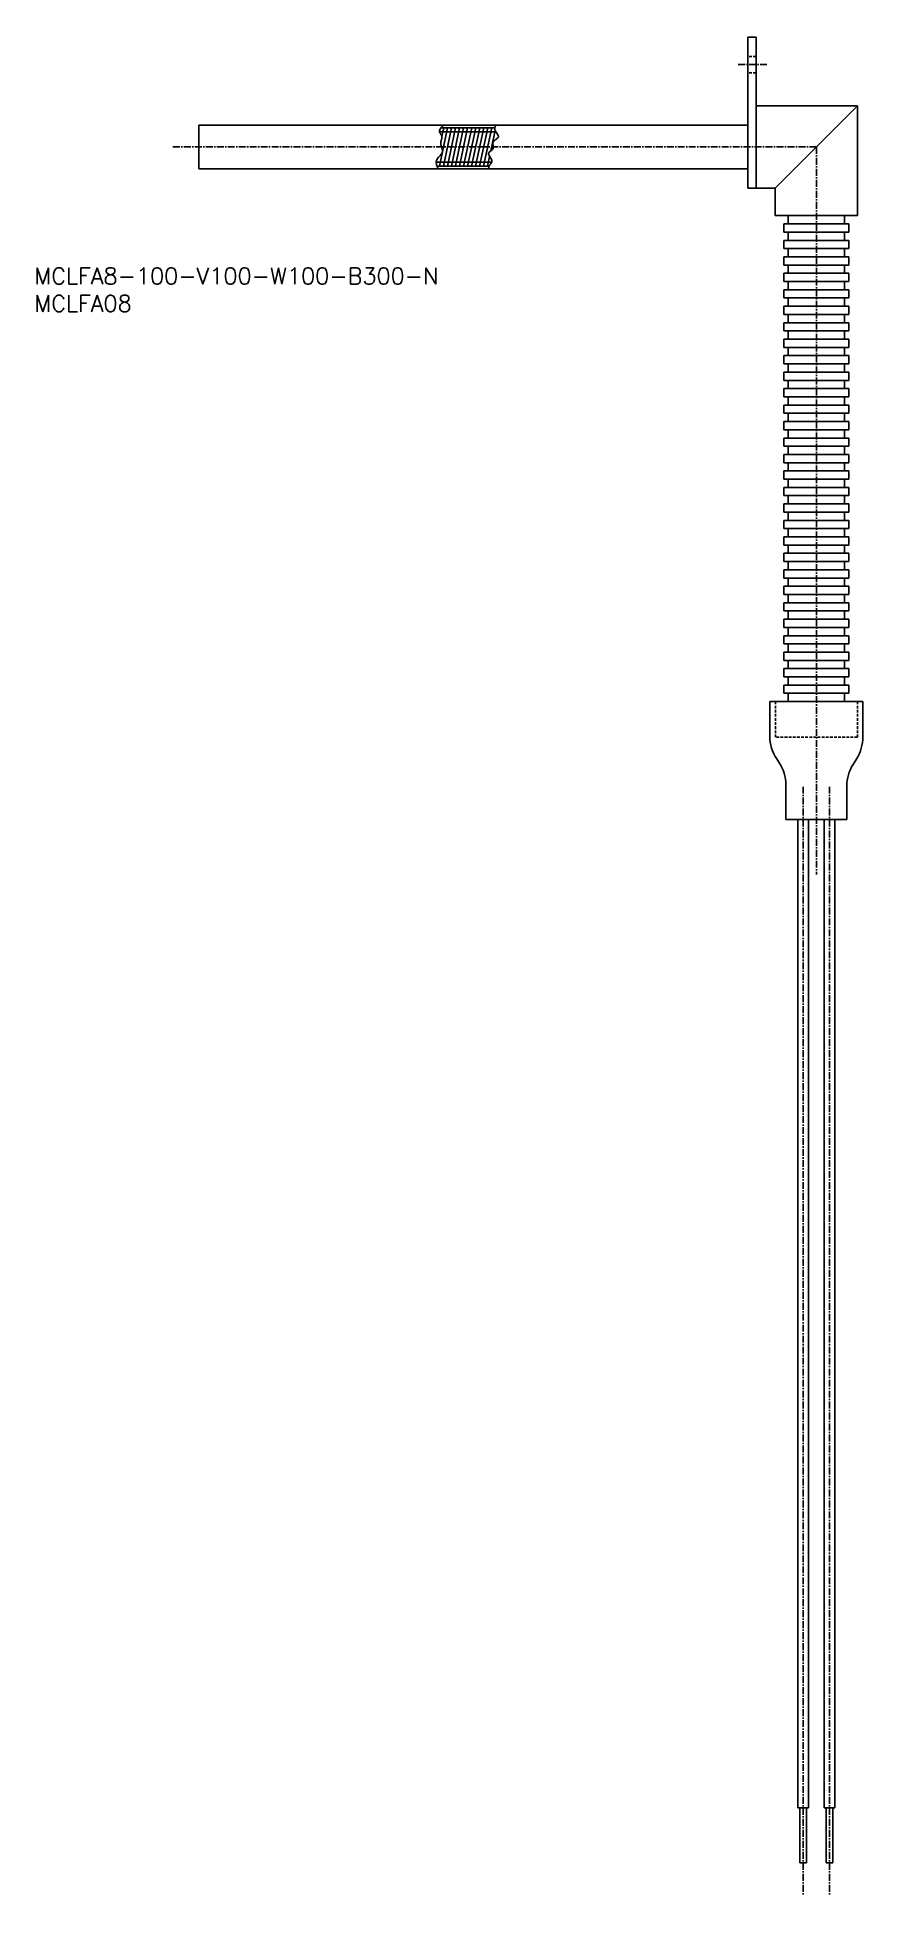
# Model space of a CAD drawing. Extents: x 1 to 151, y -288 to 50.
import ezdxf

# ---------------------------------------------------------------- set-up
doc = ezdxf.new("R2010")
doc.units = 0
doc.linetypes.add('CENTER', pattern=[2, 1.25, -0.25, 0.25, -0.25])
doc.linetypes.add('DASHED', pattern=[0.75, 0.5, -0.25])
doc.layers.get('0').update_dxf_attribs({"linetype": 'CONTINUOUS'})
doc.layers.add('CENTER', color=1, linetype='CENTER')
doc.styles.get("Standard").update_dxf_attribs({"font": 'txt.shx'})

# ---------------------------------------------------------------- blocks, each defined once
blk = doc.blocks.new('*U10')
at = {"color": 7, "linetype": 'CONTINUOUS'}
blk.add_text('MCLFA08', height=3, dxfattribs=at).set_placement((0, 0))
blk = doc.blocks.new('*U11')
at = {"color": 7, "linetype": 'CONTINUOUS'}
blk.add_text('MCLFA8-100-V100-W100-B300-N', height=3, dxfattribs=at).set_placement((0, 5))

msp = doc.modelspace()

# ---------------------------------------------------------------- linework, layer by layer
at = {"color": 7, "linetype": 'CONTINUOUS'}
for p, q in [((130, 50), (131.5, 50)), ((130, 22.5), (130, 50)), ((131.5, 22.5), (131.5, 50)), ((131.5, 37.5), (150, 37.5)), ((135, 22.5), (150, 37.5)), ((150, 17.5), (150, 37.5)), ((130, 34), (30, 34)), ((30, 34), (30, 26)), ((130, 26), (30, 26)), ((131.5, 22.5), (130, 22.5)), ((131.5, 22.5), (135, 22.5)), ((135, 17.5), (135, 22.5)), ((135, 17.5), (150, 17.5)), ((137.35, 16), (137.35, 17.5)), ((147.65, 16), (147.65, 17.5)), ((148.4, 16), (136.6, 16)), ((136.6, 14.5), (136.6, 16)), ((148.4, 14.5), (136.6, 14.5)), ((137.35, 13), (137.35, 14.5)), ((147.65, 13), (147.65, 14.5)), ((148.4, 14.5), (148.4, 16)), ((148.4, 13), (136.6, 13)), ((136.6, 11.5), (136.6, 13)), ((148.4, 11.5), (136.6, 11.5)), ((137.35, 10), (137.35, 11.5)), ((147.65, 10), (147.65, 11.5)), ((148.4, 11.5), (148.4, 13)), ((148.4, 10), (136.6, 10)), ((136.6, 8.5), (136.6, 10)), ((148.4, 8.5), (136.6, 8.5)), ((148.4, 7), (136.6, 7)), ((136.6, 5.5), (136.6, 7)), ((137.35, 7), (137.35, 8.5)), ((147.65, 7), (147.65, 8.5)), ((148.4, 8.5), (148.4, 10)), ((148.4, 5.5), (148.4, 7)), ((148.4, 5.5), (136.6, 5.5)), ((148.4, 4), (136.6, 4)), ((136.6, 2.5), (136.6, 4)), ((137.35, 4), (137.35, 5.5)), ((147.65, 4), (147.65, 5.5)), ((148.4, 2.5), (148.4, 4)), ((148.4, 2.5), (136.6, 2.5)), ((148.4, 1), (136.6, 1)), ((136.6, -0.5), (136.6, 1)), ((137.35, 1), (137.35, 2.5)), ((147.65, 1), (147.65, 2.5)), ((148.4, -0.5), (148.4, 1)), ((148.4, -0.5), (136.6, -0.5)), ((148.4, -2), (136.6, -2)), ((136.6, -3.5), (136.6, -2)), ((137.35, -2), (137.35, -0.5)), ((147.65, -2), (147.65, -0.5)), ((148.4, -3.5), (148.4, -2)), ((148.4, -3.5), (136.6, -3.5)), ((148.4, -5), (136.6, -5)), ((136.6, -6.5), (136.6, -5)), ((148.4, -6.5), (136.6, -6.5)), ((137.35, -5), (137.35, -3.5)), ((137.35, -8), (137.35, -6.5)), ((147.65, -5), (147.65, -3.5)), ((147.65, -8), (147.65, -6.5)), ((148.4, -6.5), (148.4, -5)), ((148.4, -8), (136.6, -8)), ((136.6, -9.5), (136.6, -8)), ((148.4, -9.5), (136.6, -9.5)), ((137.35, -11), (137.35, -9.5)), ((147.65, -11), (147.65, -9.5)), ((148.4, -9.5), (148.4, -8)), ((148.4, -11), (136.6, -11)), ((136.6, -12.5), (136.6, -11)), ((148.4, -12.5), (136.6, -12.5)), ((137.35, -14), (137.35, -12.5)), ((147.65, -14), (147.65, -12.5)), ((148.4, -12.5), (148.4, -11)), ((148.4, -14), (136.6, -14)), ((136.6, -15.5), (136.6, -14)), ((148.4, -15.5), (136.6, -15.5)), ((137.35, -17), (137.35, -15.5)), ((147.65, -17), (147.65, -15.5)), ((148.4, -15.5), (148.4, -14)), ((148.4, -17), (136.6, -17)), ((136.6, -18.5), (136.6, -17)), ((148.4, -18.5), (136.6, -18.5)), ((148.4, -20), (136.6, -20)), ((136.6, -21.5), (136.6, -20)), ((137.35, -20), (137.35, -18.5)), ((147.65, -20), (147.65, -18.5)), ((148.4, -18.5), (148.4, -17)), ((148.4, -21.5), (148.4, -20)), ((148.4, -21.5), (136.6, -21.5)), ((148.4, -23), (136.6, -23)), ((136.6, -24.5), (136.6, -23)), ((137.35, -23), (137.35, -21.5)), ((147.65, -23), (147.65, -21.5)), ((148.4, -24.5), (148.4, -23)), ((148.4, -24.5), (136.6, -24.5)), ((148.4, -26), (136.6, -26)), ((136.6, -27.5), (136.6, -26)), ((137.35, -26), (137.35, -24.5)), ((147.65, -26), (147.65, -24.5)), ((148.4, -27.5), (148.4, -26)), ((148.4, -27.5), (136.6, -27.5)), ((148.4, -29), (136.6, -29)), ((136.6, -30.5), (136.6, -29)), ((137.35, -29), (137.35, -27.5)), ((147.65, -29), (147.65, -27.5)), ((148.4, -30.5), (148.4, -29)), ((148.4, -30.5), (136.6, -30.5)), ((148.4, -32), (136.6, -32)), ((136.6, -33.5), (136.6, -32)), ((148.4, -33.5), (136.6, -33.5)), ((137.35, -32), (137.35, -30.5)), ((137.35, -35), (137.35, -33.5)), ((147.65, -32), (147.65, -30.5)), ((147.65, -35), (147.65, -33.5)), ((148.4, -33.5), (148.4, -32)), ((148.4, -35), (136.6, -35)), ((136.6, -36.5), (136.6, -35)), ((148.4, -36.5), (136.6, -36.5)), ((137.35, -38), (137.35, -36.5)), ((147.65, -38), (147.65, -36.5)), ((148.4, -36.5), (148.4, -35)), ((148.4, -38), (136.6, -38)), ((136.6, -39.5), (136.6, -38)), ((148.4, -39.5), (136.6, -39.5)), ((137.35, -41), (137.35, -39.5)), ((147.65, -41), (147.65, -39.5)), ((148.4, -39.5), (148.4, -38)), ((148.4, -41), (136.6, -41)), ((136.6, -42.5), (136.6, -41)), ((148.4, -42.5), (136.6, -42.5)), ((148.4, -44), (136.6, -44)), ((136.6, -45.5), (136.6, -44)), ((137.35, -44), (137.35, -42.5)), ((147.65, -44), (147.65, -42.5)), ((148.4, -42.5), (148.4, -41)), ((148.4, -45.5), (148.4, -44)), ((148.4, -45.5), (136.6, -45.5)), ((148.4, -47), (136.6, -47)), ((136.6, -48.5), (136.6, -47)), ((137.35, -47), (137.35, -45.5)), ((147.65, -47), (147.65, -45.5)), ((148.4, -48.5), (148.4, -47)), ((148.4, -48.5), (136.6, -48.5)), ((148.4, -50), (136.6, -50)), ((136.6, -51.5), (136.6, -50)), ((137.35, -50), (137.35, -48.5)), ((147.65, -50), (147.65, -48.5)), ((148.4, -51.5), (148.4, -50)), ((148.4, -51.5), (136.6, -51.5)), ((148.4, -53), (136.6, -53)), ((136.6, -54.5), (136.6, -53)), ((137.35, -53), (137.35, -51.5)), ((147.65, -53), (147.65, -51.5)), ((148.4, -54.5), (148.4, -53)), ((148.4, -54.5), (136.6, -54.5)), ((148.4, -56), (136.6, -56)), ((136.6, -57.5), (136.6, -56)), ((148.4, -57.5), (136.6, -57.5)), ((137.35, -56), (137.35, -54.5)), ((137.35, -59), (137.35, -57.5)), ((147.65, -56), (147.65, -54.5)), ((147.65, -59), (147.65, -57.5)), ((148.4, -57.5), (148.4, -56)), ((148.4, -59), (136.6, -59)), ((136.6, -60.5), (136.6, -59)), ((148.4, -60.5), (136.6, -60.5)), ((137.35, -62), (137.35, -60.5)), ((147.65, -62), (147.65, -60.5)), ((148.4, -60.5), (148.4, -59)), ((148.4, -62), (136.6, -62)), ((136.6, -63.5), (136.6, -62)), ((148.4, -63.5), (136.6, -63.5)), ((137.35, -65), (137.35, -63.5)), ((147.65, -65), (147.65, -63.5)), ((148.4, -63.5), (148.4, -62)), ((148.4, -65), (136.6, -65)), ((136.6, -66.5), (136.6, -65)), ((148.4, -66.5), (136.6, -66.5)), ((137.35, -68), (137.35, -66.5)), ((147.65, -68), (147.65, -66.5)), ((148.4, -66.5), (148.4, -65)), ((150.97, -71), (134.03, -71)), ((134.03, -71), (134.03, -77.3)), ((148.4, -68), (136.6, -68)), ((136.6, -69.5), (136.6, -68)), ((148.4, -69.5), (136.6, -69.5)), ((137.35, -71), (137.35, -69.5)), ((147.65, -71), (147.65, -69.5)), ((148.4, -69.5), (148.4, -68)), ((150.97, -71), (150.97, -77.43)), ((135.28, -81.44), (135.69, -82.05)), ((149.18, -82.45), (149.85, -81.37)), ((136.94, -86.2), (136.94, -92.5)), ((148.06, -86.39), (148.06, -92.5)), ((148.06, -92.5), (136.94, -92.5)), ((139.14, -92.5), (139.14, -272.5)), ((141.06, -92.5), (141.06, -272.5)), ((143.94, -92.5), (143.94, -272.5)), ((145.86, -92.5), (145.86, -272.5)), ((139.14, -272.5), (141.06, -272.5)), ((139.5, -272.5), (139.5, -282.5)), ((140.7, -272.5), (140.7, -282.5)), ((143.94, -272.5), (145.86, -272.5)), ((144.3, -272.5), (144.3, -282.5)), ((145.5, -272.5), (145.5, -282.5)), ((139.5, -282.5), (140.7, -282.5)), ((144.3, -282.5), (145.5, -282.5))]:
    msp.add_line(p, q, dxfattribs=at)
at = {"color": 3, "linetype": 'DASHED'}
for p, q in [((131.5, 46.5), (130, 46.5)), ((131.5, 43.5), (130, 43.5)), ((135.03, -71), (135.03, -77.5)), ((149.97, -71), (149.97, -77.5)), ((149.97, -77.5), (135.03, -77.5))]:
    msp.add_line(p, q, dxfattribs=at)
at = {"color": 3, "linetype": 'CONTINUOUS'}
for p, q in [((84.05, 33.88), (84.06, 33.88)), ((73.81, 26.49), (75.31, 33.51)), ((73.85, 32.79), (84.1, 32.79)), ((74.12, 33.51), (83.9, 33.51)), ((74.27, 31.9), (74.62, 33.51)), ((74.54, 26.51), (76.04, 33.51)), ((75.28, 26.51), (76.77, 33.51)), ((76.01, 26.51), (77.5, 33.51)), ((76.74, 26.55), (78.23, 33.51)), ((77.47, 26.51), (78.96, 33.51)), ((78.2, 26.51), (79.69, 33.51)), ((78.93, 26.51), (80.42, 33.51)), ((79.66, 26.51), (81.15, 33.51)), ((80.39, 26.49), (81.88, 33.51)), ((81.12, 26.51), (82.61, 33.51)), ((81.85, 26.51), (83.34, 33.51)), ((83.17, 29.29), (83.97, 33.03)), ((73.24, 27.21), (83.33, 27.21)), ((82.58, 26.49), (82.96, 28.29)), ((73.38, 26.49), (82.86, 26.49))]:
    msp.add_line(p, q, dxfattribs=at)
at = {"color": 3, "linetype": 'CONTINUOUS', "flags": 128}
for points in [[(74.59, 34), (74.49, 33.9), (74.33, 33.75), (74.19, 33.59), (74.07, 33.44), (73.97, 33.28), (73.89, 33.13), (73.85, 32.97), (73.84, 32.81), (73.88, 32.66), (73.91, 32.59), (73.95, 32.52), (73.99, 32.45), (74.04, 32.38), (74.08, 32.3), (74.13, 32.23), (74.17, 32.16), (74.21, 32.09), (74.24, 32.01), (74.27, 31.94), (74.28, 31.83), (74.28, 31.72), (74.27, 31.6), (74.24, 31.49), (74.2, 31.37), (74.16, 31.25), (74.12, 31.13), (74.09, 31.01), (74.06, 30.89), (74.05, 30.77), (74.05, 30.6), (74.07, 30.42), (74.12, 30.25), (74.17, 30.08), (74.23, 29.9), (74.29, 29.74), (74.34, 29.57), (74.38, 29.41), (74.39, 29.26), (74.38, 29.11), (74.33, 28.96), (74.25, 28.81), (74.15, 28.68), (74.03, 28.54), (73.9, 28.4), (73.76, 28.26), (73.63, 28.12), (73.51, 27.98), (73.41, 27.83), (73.33, 27.67), (73.29, 27.56), (73.26, 27.44), (73.25, 27.33), (73.24, 27.21), (73.25, 27.09), (73.26, 26.97), (73.28, 26.85), (73.31, 26.73), (73.34, 26.61), (73.38, 26.5), (73.41, 26.42), (73.44, 26.35), (73.47, 26.28), (73.5, 26.2), (73.54, 26.13), (73.57, 26.06), (73.6, 26)], [(84.13, 34), (84.12, 33.99), (84.06, 33.88), (84, 33.78), (83.95, 33.67), (83.92, 33.57), (83.89, 33.46), (83.89, 33.35), (83.9, 33.24), (83.94, 33.09), (84.01, 32.94), (84.1, 32.79), (84.2, 32.64), (84.3, 32.49), (84.4, 32.35), (84.48, 32.21), (84.54, 32.07), (84.56, 31.95), (84.55, 31.83), (84.5, 31.73), (84.42, 31.64), (84.32, 31.55), (84.21, 31.47), (84.08, 31.38), (83.96, 31.29), (83.84, 31.2), (83.73, 31.1), (83.64, 31), (83.58, 30.88), (83.56, 30.78), (83.55, 30.67), (83.56, 30.56), (83.57, 30.44), (83.6, 30.32), (83.62, 30.21), (83.63, 30.09), (83.64, 29.97), (83.63, 29.86), (83.61, 29.76), (83.55, 29.66), (83.48, 29.56), (83.38, 29.47), (83.28, 29.38), (83.17, 29.29), (83.07, 29.21), (82.97, 29.13), (82.88, 29.04), (82.82, 28.95), (82.77, 28.86), (82.76, 28.73), (82.8, 28.6), (82.86, 28.46), (82.95, 28.31), (83.05, 28.16), (83.15, 28.01), (83.24, 27.85), (83.32, 27.7), (83.37, 27.55), (83.38, 27.4), (83.36, 27.29), (83.32, 27.18), (83.26, 27.08), (83.19, 26.97), (83.11, 26.87), (83.03, 26.76), (82.95, 26.65), (82.88, 26.55), (82.83, 26.44), (82.8, 26.32), (82.79, 26.27), (82.79, 26.22), (82.79, 26.16), (82.79, 26.11), (82.8, 26.06), (82.81, 26), (82.81, 26)]]:
    msp.add_lwpolyline(points, dxfattribs=at)
at = {"color": 7, "linetype": 'CONTINUOUS'}
for centre, start, end in [((141.53, -77.3), 180, 213.5816), ((143.47, -77.43), 328.3035, 0), ((129.44, -86.2), 0, 33.5816), ((155.56, -86.39), 148.3035, 180)]:
    msp.add_arc(centre, 7.5, start, end, dxfattribs=at)
at = {"layer": 'CENTER', "color": 1, "linetype": 'CENTER'}
for p, q in [((133.5, 45), (128, 45)), ((142.5, 30), (25, 30)), ((142.5, 30), (142.5, -102.5)), ((140.1, -86.5), (140.1, -288.5)), ((144.9, -86.5), (144.9, -288.5))]:
    msp.add_line(p, q, dxfattribs=at)

# ---------------------------------------------------------------- block references
at = {"color": 7, "linetype": 'CONTINUOUS'}
for name in ['*U11', '*U10']:
    msp.add_blockref(name, (0, 0), dxfattribs=at)

doc.saveas('drawing.dxf')
